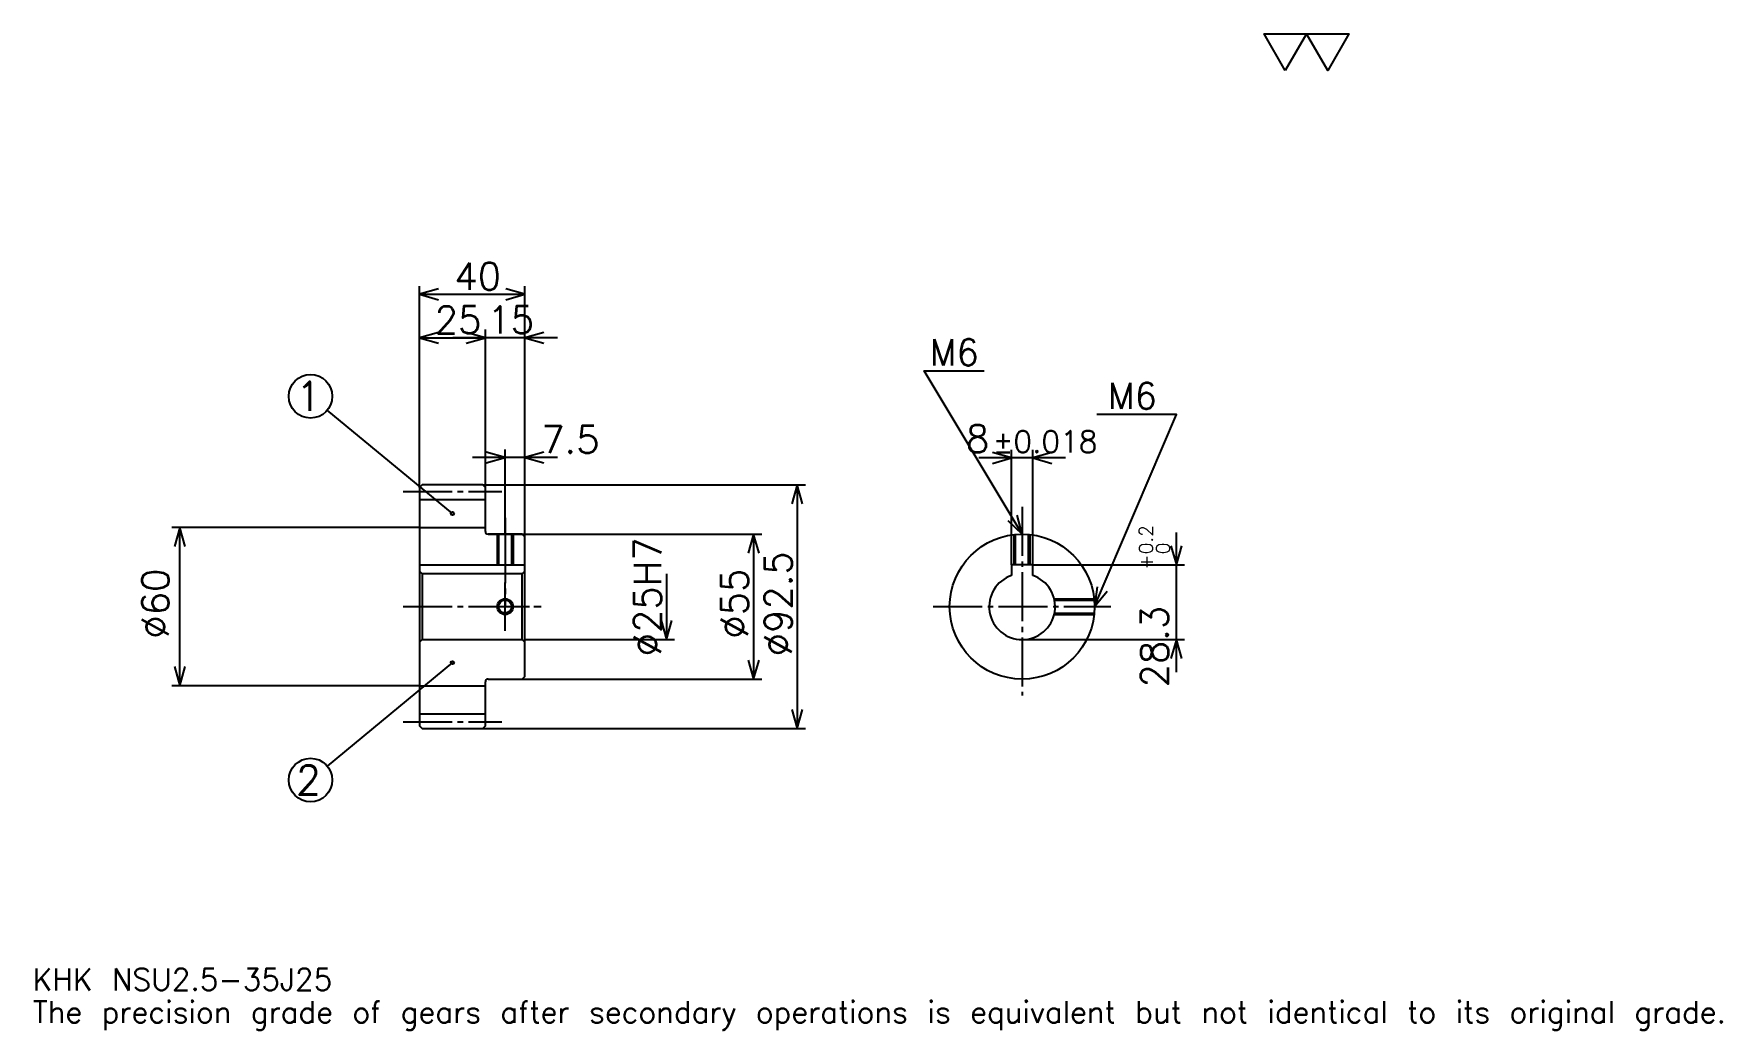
# Model space of a CAD drawing. Extents: x 21 to 661, y 8 to 386.
import ezdxf

# ---------------------------------------------------------------- set-up
doc = ezdxf.new("R2010")
doc.units = 0
doc.linetypes.add('DASHDOT', pattern=[24.782608, 18.586957, -2.065217, 2.065217, -2.065217])
doc.layers.get('0').update_dxf_attribs({"linetype": 'CONTINUOUS'})
doc.layers.add('DASHDOT', color=6, linetype='DASHDOT')
doc.styles.add('KANJI', font='TXT', dxfattribs={"bigfont": 'BIGFONT'})

msp = doc.modelspace()

# ---------------------------------------------------------------- linework, layer by layer
at = {"color": 5}
for p, q in [((167.282593, 214.565216), (167.282593, 289.945648)), ((207.282593, 214.565216), (207.282593, 289.945648)), ((167.282593, 286.847839), (207.282593, 286.847839)), ((167.282593, 270.32608), (192.282593, 270.32608)), ((219.673889, 270.32608), (179.891296, 270.32608)), ((192.282593, 214.565216), (192.282593, 273.423889)), ((179.782593, 203.627716), (132.344452, 242.855225)), ((219.673889, 224.891296), (187.391296, 224.891296)), ((199.782593, 214.565216), (199.782593, 227.989136)), ((412.260864, 224.728256), (379.478241, 224.728256)), ((391.869568, 184.115219), (391.869568, 227.82608)), ((399.869568, 184.115219), (399.869568, 227.82608)), ((167.282593, 213.565216), (167.282593, 214.565216)), ((191.282593, 214.565216), (207.282593, 214.565216)), ((192.282593, 213.565216), (192.282593, 214.565216)), ((199.782593, 195.815216), (199.782593, 214.565216)), ((199.782593, 195.815216), (199.782593, 214.565216)), ((207.282593, 214.565216), (313.641296, 214.565216)), ((207.282593, 194.815216), (207.282593, 214.565216)), ((310.543457, 214.565216), (310.543457, 122.065216)), ((167.282593, 198.315216), (73.315201, 198.315216)), ((76.413025, 138.315216), (76.413025, 198.315216)), ((193.282593, 195.815216), (207.282593, 195.815216)), ((207.282593, 195.815216), (297.119568, 195.815216)), ((294.021729, 195.815216), (294.021729, 140.815216)), ((454.347809, 143.42392), (454.347809, 196.506516)), ((260.978241, 180.815216), (260.978241, 155.815216)), ((399.869568, 184.115219), (457.445648, 184.115219)), ((207.282593, 155.815216), (264.07605, 155.815216)), ((395.869568, 155.815216), (457.445648, 155.815216)), ((179.782593, 147.065216), (132.34082, 107.779602)), ((167.282593, 138.315216), (73.315201, 138.315216)), ((193.282593, 140.815216), (207.282593, 140.815216)), ((207.282593, 140.815216), (297.119568, 140.815216)), ((191.282593, 122.065216), (207.282593, 122.065216)), ((207.282593, 122.065216), (313.641296, 122.065216))]:
    msp.add_line(p, q, dxfattribs=at)
at = {"color": 4}
for p, q in [((167.282593, 208.940216), (192.282593, 208.940216)), ((167.282593, 198.315216), (192.282593, 198.315216)), ((167.282593, 184.115219), (207.282593, 184.115219)), ((168.282593, 180.815216), (168.282593, 155.815216)), ((206.282593, 180.815216), (207.282593, 181.815216)), ((206.282593, 155.815216), (207.282593, 154.815216)), ((167.282593, 138.315216), (192.282593, 138.315216)), ((167.282593, 127.690216), (192.282593, 127.690216))]:
    msp.add_line(p, q, dxfattribs=at)
at = {"color": 7}
msp.add_lwpolyline([(495.652161, 371.739136), (487.597809, 385.700012), (519.815186, 385.700012), (511.760864, 371.739136), (503.706512, 385.700012), (495.652161, 371.739136)], dxfattribs=at)
at = {"color": 5}
for points in [[(174.510849, 288.913025), (167.282593, 286.847839), (174.510849, 284.782593)], [(200.054337, 284.782593), (207.282593, 286.847839), (200.054337, 288.913025)], [(174.510849, 272.391296), (167.282593, 270.32608), (174.510849, 268.260864)], [(185.054337, 268.260864), (192.282593, 270.32608), (185.054337, 272.391296)], [(185.054337, 268.260864), (192.282593, 270.32608), (185.054337, 272.391296)], [(214.510849, 272.391296), (207.282593, 270.32608), (214.510849, 268.260864)], [(395.869568, 195.815216), (358.695618, 257.771729), (381.413025, 257.771729)], [(423.369537, 168.315216), (454.347809, 241.25), (424.195648, 241.25)], [(192.554337, 222.82608), (199.782593, 224.891296), (192.554337, 226.956512)], [(214.510849, 226.956512), (207.282593, 224.891296), (214.510849, 222.82608)], [(384.641296, 222.66304), (391.869568, 224.728256), (384.641296, 226.793472)], [(407.097809, 226.793472), (399.869568, 224.728256), (407.097809, 222.66304)], [(312.608673, 207.33696), (310.543457, 214.565216), (308.478241, 207.33696)], [(390.37973, 200.950851), (395.869568, 195.815216), (393.92157, 203.075943)], [(78.478241, 191.08696), (76.413025, 198.315216), (74.347809, 191.08696)], [(296.086945, 188.58696), (294.021729, 195.815216), (291.956512, 188.58696)], [(452.282593, 191.343475), (454.347809, 184.115219), (456.413025, 191.343475)], [(424.294464, 175.775604), (423.369537, 168.315216), (428.096191, 174.160858)], [(258.913025, 163.043472), (260.978241, 155.815216), (263.043457, 163.043472)], [(456.413025, 148.58696), (454.347809, 155.815216), (452.282593, 148.58696)], [(291.956512, 148.043472), (294.021729, 140.815216), (296.086945, 148.043472)], [(74.347809, 145.543472), (76.413025, 138.315216), (78.478241, 145.543472)], [(308.478241, 129.293472), (310.543457, 122.065216), (312.608673, 129.293472)]]:
    msp.add_lwpolyline(points, dxfattribs=at)
at = {"color": 4}
for points in [[(192.282593, 196.815216), (192.282593, 213.565216), (191.282593, 214.565216), (168.282593, 214.565216), (167.282593, 213.565216), (167.282593, 154.815216)], [(193.282593, 140.815216), (206.282593, 140.815216), (207.282593, 141.815216), (207.282593, 194.815216), (206.282593, 195.815216), (193.282593, 195.815216)], [(196.782593, 195.815216), (196.782593, 184.115219)], [(197.322601, 195.815216), (197.322601, 184.115219)], [(202.242584, 195.815216), (202.242584, 184.115219)], [(202.782593, 195.815216), (202.782593, 184.115219)], [(392.869568, 184.115219), (392.869568, 195.651093)], [(393.409546, 184.115219), (393.409546, 195.704971)], [(398.329559, 184.115219), (398.329559, 195.704971)], [(398.869568, 184.115219), (398.869568, 195.651093)], [(167.282593, 154.815216), (168.282593, 155.815216), (206.282593, 155.815216), (206.282593, 180.815216), (168.282593, 180.815216), (167.282593, 181.815216)], [(399.869568, 180.157928), (399.869568, 184.115219), (391.869568, 184.115219), (391.869568, 180.157928)], [(408.004211, 171.315216), (423.205444, 171.315216)], [(408.125092, 170.775223), (423.259308, 170.775223)], [(408.004211, 165.315216), (423.205444, 165.315216)], [(408.125092, 165.855209), (423.259308, 165.855209)], [(167.282593, 154.815216), (167.282593, 123.065216), (168.282593, 122.065216), (191.282593, 122.065216), (192.282593, 123.065216), (192.282593, 139.815216)]]:
    msp.add_lwpolyline(points, dxfattribs=at)
at = {"color": 5}
for centre, radius in [((125.978241, 248.119568), 8.26087), ((179.782593, 203.627716), 0.619565), ((179.782593, 147.065216), 0.619565), ((125.978241, 102.510872), 8.26087)]:
    msp.add_circle(centre, radius, dxfattribs=at)
at = {"color": 4}
for centre, radius in [((395.869568, 168.315216), 27.5), ((199.782593, 168.315216), 2.46)]:
    msp.add_circle(centre, radius, dxfattribs=at)
at = {"color": 7}
msp.add_circle((199.782593, 168.315216), 3, dxfattribs=at)
at = {"color": 4}
for centre, radius, start, end in [((193.282593, 196.815216), 1, 180, 270), ((395.869568, 168.315216), 12.5, 108.662925185, 71.337074815), ((193.282593, 139.815216), 1, 90, 180)]:
    msp.add_arc(centre, radius, start, end, dxfattribs=at)
at = {"layer": 'DASHDOT', "color": 7}
for p, q in [((161.086945, 212.065216), (198.478241, 212.065216)), ((395.869568, 206.141296), (395.869568, 134.619568)), ((199.782593, 195.815216), (199.782593, 168.315216)), ((161.086945, 168.315216), (213.478241, 168.315216)), ((362.173889, 168.315216), (429.565216, 168.315216)), ((161.086945, 124.565216), (198.478241, 124.565216))]:
    msp.add_line(p, q, dxfattribs=at)
for points in [[(199.782593, 202.010864), (199.782593, 177.919556)], [(199.782593, 159.119568), (199.782593, 177.510864)], [(190.586945, 168.315216), (208.978241, 168.315216)]]:
    msp.add_lwpolyline(points, dxfattribs=at)

# ---------------------------------------------------------------- texts
at = {"color": 7, "style": 'KANJI'}
for s, height, p in [('40', 10.326087, (180.570633, 288.5)), ('25', 10.326087, (173.070633, 271.978271)), ('15', 10.326087, (193.070633, 271.978271)), ('M6', 9.913044, (360.760864, 259.836945)), ('1', 11.014493, (120.470993, 242.612305)), ('M6', 9.913044, (428.32608, 243.315216)), ('8', 10.326087, (374.554474, 226.793472)), ('7.5', 10.326087, (213.478241, 226.543488)), ('%%p0.018', 8.26087, (384.776001, 226.793472)), ('2', 11.014493, (120.470993, 97.003624)), ('KHK NSU2.5-35J25', 8.26087, (20.652174, 22.717392)), ('The precision grade of gears after secondary operations is equivalent but not identical to its original grade.', 8.26087, (20.652174, 10.326087))]:
    msp.add_text(s, height=height, dxfattribs=at).set_placement(p)
for s, height, p in [('0.2', 5.163043, (445.467377, 188.169846)), ('%%c25H7', 10.326087, (258.913025, 149.470108)), ('%%c92.5', 10.326087, (308.478241, 149.470108)), ('+', 5.163043, (445.467377, 182.387238)), ('0', 5.163043, (451.869537, 188.169846)), ('%%c60', 10.326087, (72.282593, 156.182068)), ('%%c55', 10.326087, (291.956512, 156.182068)), ('28.3', 10.326087, (451.249969, 137.691833))]:
    msp.add_text(s, height=height, rotation=90, dxfattribs=at).set_placement(p)

doc.saveas('drawing.dxf')
